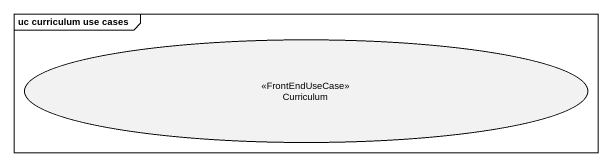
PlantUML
@startuml
mainframe uc curriculum use cases
usecase Curriculum <<FrontEndUseCase>>
@enduml
